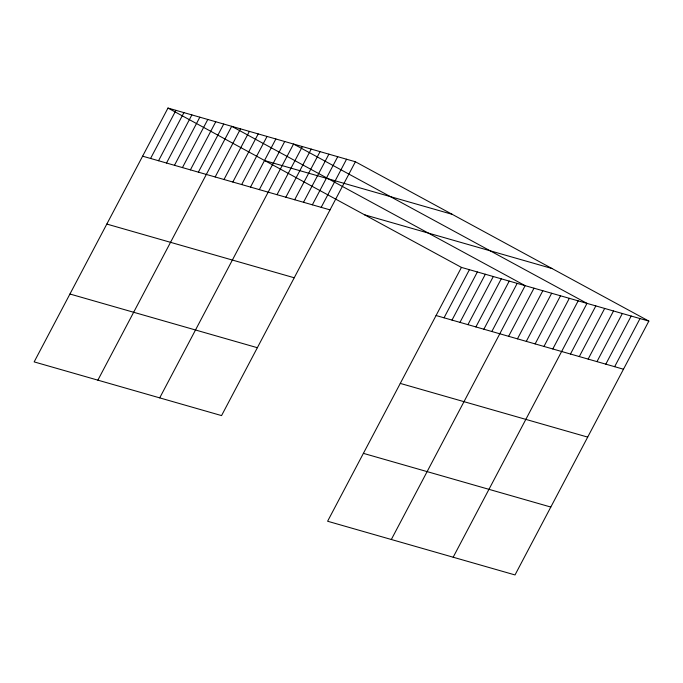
<?xml version="1.0" encoding="UTF-8"?>
<svg xmlns="http://www.w3.org/2000/svg" width="683" height="683" viewBox="0 0 683 683"><rect width="100%" height="100%" fill="white"/><g stroke="black" fill="none" stroke-linecap="round" stroke-linejoin="round"><path stroke-width="1.02" d="M355.391 161.76L167.984 108.059L34.15 361.896L221.557 415.597L355.391 161.76L648.85 321.104L515.016 574.941L327.609 521.24L461.443 267.403L648.85 321.104M150.576 158.465L175.949 110.347M158.541 160.744L183.915 112.627M166.507 163.024L191.88 114.906M174.472 165.312L199.846 117.194M182.438 167.591L207.803 119.474M190.403 169.871L215.768 121.753M198.369 172.159L223.734 124.033M97.865 380.158L231.699 126.321L525.159 285.665L391.325 539.502M215.171 176.965L240.536 128.848M223.998 179.501L249.372 131.384M232.835 182.028L258.208 133.911M241.671 184.564L267.044 136.446M250.507 187.091L275.872 138.973M259.344 189.626L284.709 141.509M159.711 397.873L293.545 144.036L587.004 303.38L453.17 557.217M277.008 194.689L302.381 146.572M285.844 197.216L311.217 149.099M294.68 199.752L320.054 151.635M303.517 202.279L328.89 154.162M312.353 204.815L337.718 156.697M321.189 207.342L346.554 159.224M444.035 317.808L469.409 269.691M452.001 320.088L477.374 271.971M459.966 322.367L485.34 274.25M467.932 324.656L493.297 276.538M475.897 326.935L501.262 278.818M483.863 329.215L509.228 281.097M491.828 331.494L517.193 283.377M508.622 336.309L533.995 288.192M517.458 338.845L542.831 290.727M526.294 341.372L551.668 293.255M535.13 343.908L560.504 295.79M543.967 346.435L569.332 298.317M552.803 348.97L578.168 300.853M570.467 354.033L595.841 305.916M579.304 356.56L604.677 308.443M588.14 359.096L613.513 310.978M596.976 361.623L622.341 313.506M605.812 364.159L631.177 316.041M614.649 366.686L640.014 318.568M264.825 160.642L452.231 214.342M364.602 214.821L552.009 268.521M142.61 156.176L330.026 209.877M436.07 315.52L623.477 369.221M106.821 224.067L294.228 277.768M400.281 383.411L587.687 437.103M69.939 294.014L257.354 347.707M363.399 453.358L550.814 507.051M167.984 108.059L461.443 267.403"/></g></svg>
